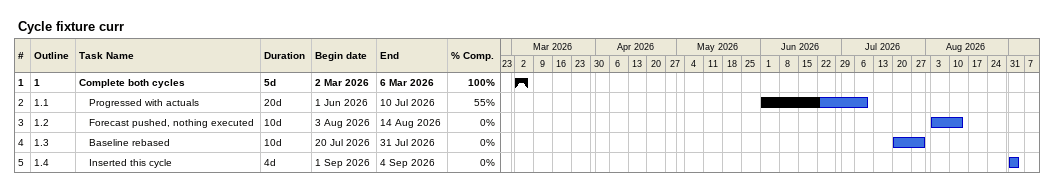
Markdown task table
Cycle fixture curr

| ID | WBS | Task | Duration | Start | Finish | % complete |
|---|---|---|---|---|---|---|
| 1 | 1 | **Complete both cycles** | 5d | 2026-03-02 | 2026-03-06 | 100 |
| 2 | 1.1 | Progressed with actuals | 20d | 2026-06-01 | 2026-07-10 | 55 |
| 3 | 1.2 | Forecast pushed, nothing executed | 10d | 2026-08-03 | 2026-08-14 | 0 |
| 4 | 1.3 | Baseline rebased | 10d | 2026-07-20 | 2026-07-31 | 0 |
| 5 | 1.4 | Inserted this cycle | 4d | 2026-09-01 | 2026-09-04 | 0 |
